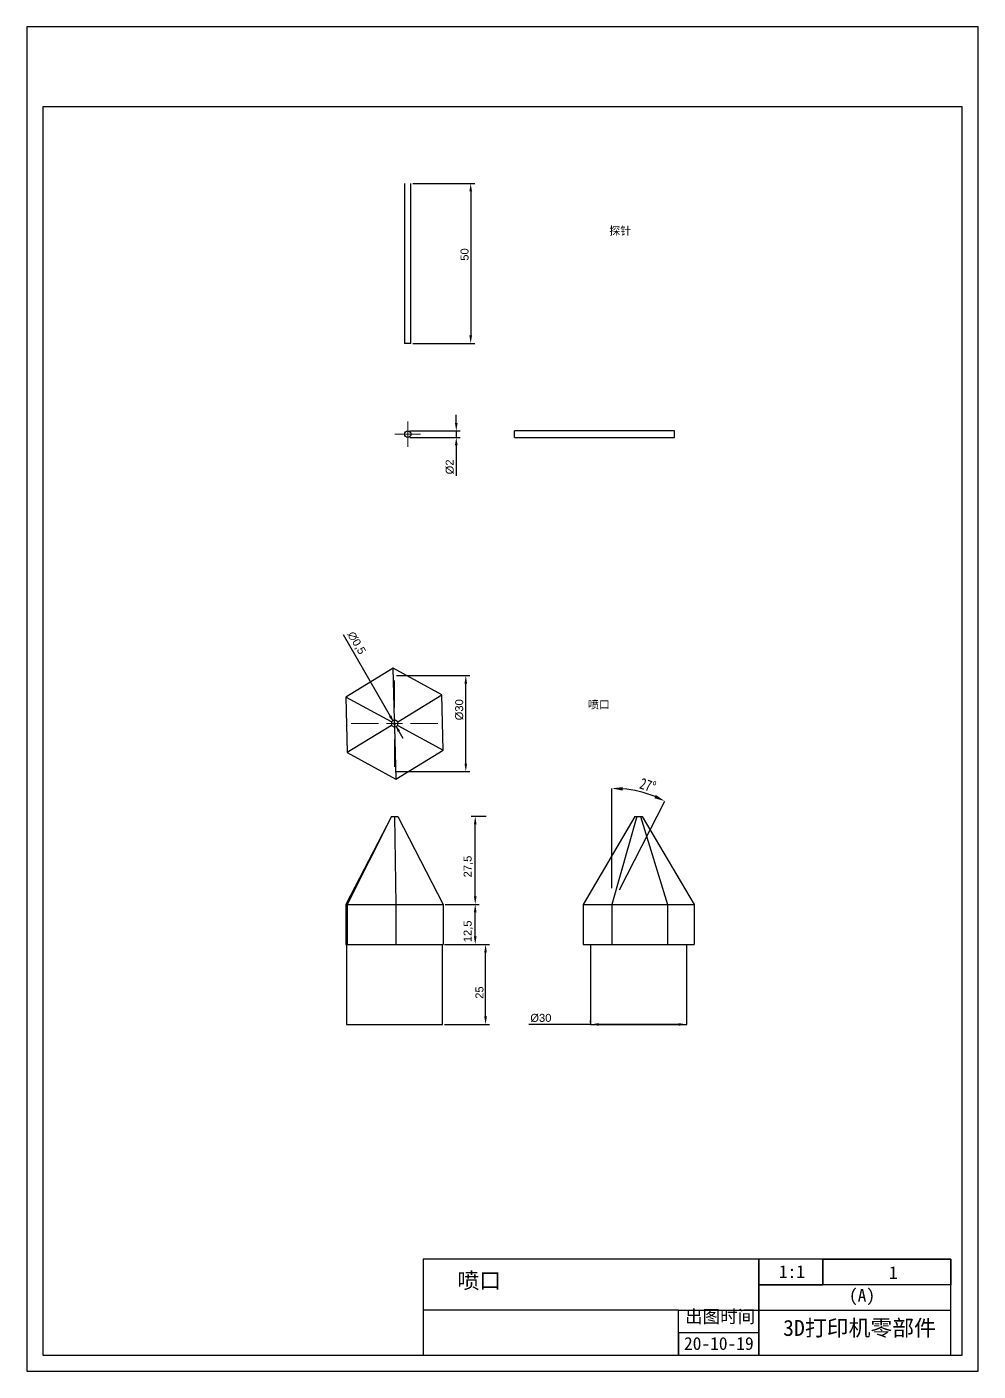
# Model space of a CAD drawing. Header units: millimetres. Extents: x -9 to 2385, y -1365 to 512.
# Drawn here: x 189 to 486, y -1355.9 to -935.9 of the extents above; entities that cross this region are included whole.
import ezdxf

# ---------------------------------------------------------------- set-up
doc = ezdxf.new("R2010")
doc.units = ezdxf.units.MM
doc.styles.add('SLDTEXTSTYLE0', font='TXT', dxfattribs={"width": 0.75})
doc.styles.get("Standard").update_dxf_attribs({"font": 'arial.ttf'})
doc.dimstyles.new('ISO-25', dxfattribs={"dimtxt": 2.5, "dimasz": 2.5, "dimexe": 1.25, "dimexo": 0.625, "dimtad": 1, "dimtxsty": 'Standard', "dimcen": 2.5, "dimclrd": 1, "dimclre": 1, "dimclrt": 1, "dimadec": 0, "dimazin": 0, "dimtfac": 1, "dimtmove": 0, "dimatfit": 3, "dimfxl": 1, "dimtfillclr": 1, "dimarcsym": 0})
doc.dimstyles.new('SLDDIMSTYLE5', dxfattribs={"dimtxt": 3.5, "dimasz": 3.302, "dimexe": 0, "dimexo": 0.0625, "dimgap": 0.875, "dimtad": 1, "dimlfac": 5, "dimrnd": 1e-09, "dimzin": 12, "dimdsep": 46, "dimtxsty": 'SLDTEXTSTYLE0', "dimsah": 1, "dimcen": 0, "dimadec": 0, "dimazin": 3, "dimtfac": 1, "dimtofl": 0, "dimtmove": 0, "dimatfit": 3, "dimfxl": 1, "dimfrac": 2, "dimtolj": 1, "dimtzin": 12, "dimarcsym": 0})

# ---------------------------------------------------------------- blocks, each defined once
blk = doc.blocks.new('*D458')
at = {"color": 1, "linetype": 'Continuous', "lineweight": -2, "transparency": 16777216}
for p, q in [((323.11, -1059.7), (323.11, -1057.2)), ((308.58, -1062.2), (324.36, -1062.2)), ((323.11, -1062.2), (323.11, -1064.2)), ((308.58, -1064.2), (324.36, -1064.2)), ((323.11, -1066.7), (323.11, -1076.22))]:
    blk.add_line(p, q, dxfattribs=at)
at = {"color": 1, "linetype": 'Continuous', "transparency": 16777216}
for points in [[(322.7, -1059.7), (323.53, -1059.7), (323.11, -1062.2)], [(322.7, -1066.7), (323.53, -1066.7), (323.11, -1064.2)]]:
    blk.add_solid(points, dxfattribs=at)
at = {"layer": 'Defpoints', "color": 0, "linetype": 'Continuous', "transparency": 16777216}
for p in [(307.96, -1062.2), (323.11, -1062.2), (307.96, -1064.2)]:
    blk.add_point(p, dxfattribs=at)
at = {"color": 1, "linetype": 'Continuous', "lineweight": 18, "transparency": 16777216, "insert": (319.8, -1073.43), "char_height": 2.5, "attachment_point": 2, "rotation": 90}
blk.add_mtext('%%c2', dxfattribs=at)
blk = doc.blocks.new('SW_CENTERMARKSYMBOL_4')
at = {"color": 0, "linetype": 'Continuous', "lineweight": 0}
for p, q in [((-2.5, 0), (-4, 0)), ((0, 0), (-2.5, 0)), ((0, 2.5), (0, 4)), ((0, 0), (0, 2.5)), ((0, 0), (0, -2.5)), ((0, 0), (2.5, 0)), ((2.5, 0), (4, 0)), ((0, -2.5), (0, -4))]:
    blk.add_line(p, q, dxfattribs=at)
blk = doc.blocks.new('*D459')
at = {"color": 1, "linetype": 'Continuous', "lineweight": -2, "transparency": 16777216}
for p, q in [((309.58, -984.87), (328.87, -984.87)), ((327.62, -987.37), (327.62, -1032.37)), ((309.58, -1034.87), (328.87, -1034.87))]:
    blk.add_line(p, q, dxfattribs=at)
at = {"color": 1, "linetype": 'Continuous', "transparency": 16777216}
for points in [[(327.2, -987.37), (328.03, -987.37), (327.62, -984.87)], [(327.2, -1032.37), (328.03, -1032.37), (327.62, -1034.87)]]:
    blk.add_solid(points, dxfattribs=at)
at = {"layer": 'Defpoints', "color": 0, "linetype": 'Continuous', "transparency": 16777216}
for p in [(308.96, -984.87), (308.96, -1034.87), (327.62, -1034.87)]:
    blk.add_point(p, dxfattribs=at)
at = {"color": 1, "linetype": 'Continuous', "lineweight": 18, "transparency": 16777216, "insert": (324.44, -1007.07), "char_height": 2.5, "attachment_point": 2, "rotation": 90}
blk.add_mtext('50', dxfattribs=at)
blk = doc.blocks.new('*D460')
at = {"color": 1, "linetype": 'Continuous', "lineweight": -2, "transparency": 16777216}
for p, q in [((319.46, -1222.63), (333.51, -1222.63)), ((332.26, -1245.13), (332.26, -1225.13)), ((319.46, -1247.63), (333.51, -1247.63))]:
    blk.add_line(p, q, dxfattribs=at)
at = {"color": 1, "linetype": 'Continuous', "transparency": 16777216}
for points in [[(331.85, -1225.13), (332.68, -1225.13), (332.26, -1222.63)], [(331.85, -1245.13), (332.68, -1245.13), (332.26, -1247.63)]]:
    blk.add_solid(points, dxfattribs=at)
at = {"layer": 'Defpoints', "color": 0, "linetype": 'Continuous', "transparency": 16777216}
for p in [(318.84, -1222.63), (332.26, -1222.63), (318.84, -1247.63)]:
    blk.add_point(p, dxfattribs=at)
at = {"color": 1, "linetype": 'Continuous', "lineweight": 18, "transparency": 16777216, "insert": (329.09, -1237.68), "char_height": 2.5, "attachment_point": 2, "rotation": 90}
blk.add_mtext('25', dxfattribs=at)
blk = doc.blocks.new('*D461')
at = {"color": 1, "linetype": 'Continuous', "lineweight": -2, "transparency": 16777216}
for p, q in [((319.66, -1210.13), (330.28, -1210.13)), ((329.03, -1220.13), (329.03, -1212.63)), ((319.66, -1222.63), (330.28, -1222.63))]:
    blk.add_line(p, q, dxfattribs=at)
at = {"color": 1, "linetype": 'Continuous', "transparency": 16777216}
for points in [[(328.61, -1212.63), (329.45, -1212.63), (329.03, -1210.13)], [(328.61, -1220.13), (329.45, -1220.13), (329.03, -1222.63)]]:
    blk.add_solid(points, dxfattribs=at)
at = {"layer": 'Defpoints', "color": 0, "linetype": 'Continuous', "transparency": 16777216}
for p in [(319.03, -1210.13), (329.03, -1210.13), (319.03, -1222.63)]:
    blk.add_point(p, dxfattribs=at)
at = {"color": 1, "linetype": 'Continuous', "lineweight": 18, "transparency": 16777216, "insert": (325.4, -1218.55), "char_height": 2.5, "attachment_point": 2, "rotation": 90}
blk.add_mtext('12,5', dxfattribs=at)
blk = doc.blocks.new('*D462')
at = {"color": 1, "linetype": 'Continuous', "lineweight": -2, "transparency": 16777216}
for p, q in [((332.42, -1182.63), (327.78, -1182.63)), ((329.03, -1207.63), (329.03, -1185.13)), ((319.66, -1210.13), (330.28, -1210.13))]:
    blk.add_line(p, q, dxfattribs=at)
at = {"color": 1, "linetype": 'Continuous', "transparency": 16777216}
for points in [[(328.61, -1185.13), (329.45, -1185.13), (329.03, -1182.63)], [(328.61, -1207.63), (329.45, -1207.63), (329.03, -1210.13)]]:
    blk.add_solid(points, dxfattribs=at)
at = {"layer": 'Defpoints', "color": 0, "linetype": 'Continuous', "transparency": 16777216}
for p in [(329.03, -1182.63), (333.04, -1182.63), (319.03, -1210.13)]:
    blk.add_point(p, dxfattribs=at)
at = {"color": 1, "linetype": 'Continuous', "lineweight": 18, "transparency": 16777216, "insert": (325.4, -1198.29), "char_height": 2.5, "attachment_point": 2, "rotation": 90}
blk.add_mtext('27,5', dxfattribs=at)
blk = doc.blocks.new('*D463')
at = {"color": 1, "linetype": 'Continuous', "lineweight": -2, "transparency": 16777216}
for p, q in [((304.46, -1138.64), (327.34, -1138.64)), ((326.09, -1166.14), (326.09, -1141.14)), ((304.46, -1168.64), (327.34, -1168.64))]:
    blk.add_line(p, q, dxfattribs=at)
at = {"color": 1, "linetype": 'Continuous', "transparency": 16777216}
for points in [[(325.67, -1141.14), (326.5, -1141.14), (326.09, -1138.64)], [(325.67, -1166.14), (326.5, -1166.14), (326.09, -1168.64)]]:
    blk.add_solid(points, dxfattribs=at)
at = {"layer": 'Defpoints', "color": 0, "linetype": 'Continuous', "transparency": 16777216}
for p in [(303.84, -1138.64), (326.09, -1138.64), (303.84, -1168.64)]:
    blk.add_point(p, dxfattribs=at)
at = {"color": 1, "linetype": 'Continuous', "lineweight": 18, "transparency": 16777216, "insert": (322.77, -1149.32), "char_height": 2.5, "attachment_point": 2, "rotation": 90}
blk.add_mtext('%%c30', dxfattribs=at)
blk = doc.blocks.new('*D464')
at = {"color": 1, "linetype": 'Continuous', "lineweight": -2, "transparency": 16777216}
for p, q in [((287.76, -1125.79), (302.46, -1151.26)), ((303.96, -1153.86), (303.71, -1153.42)), ((305.21, -1156.02), (306.46, -1158.19))]:
    blk.add_line(p, q, dxfattribs=at)
at = {"color": 1, "linetype": 'Continuous', "transparency": 16777216}
for points in [[(302.82, -1151.05), (302.1, -1151.47), (303.71, -1153.42)], [(305.57, -1155.81), (304.85, -1156.23), (303.96, -1153.86)]]:
    blk.add_solid(points, dxfattribs=at)
at = {"layer": 'Defpoints', "color": 0, "linetype": 'Continuous', "transparency": 16777216}
for p in [(303.71, -1153.42), (303.96, -1153.86)]:
    blk.add_point(p, dxfattribs=at)
at = {"color": 1, "linetype": 'Continuous', "lineweight": 18, "transparency": 16777216, "insert": (291.29, -1124.48), "char_height": 2.5, "attachment_point": 1, "rotation": 300}
blk.add_mtext('∅0,5', dxfattribs=at)
blk = doc.blocks.new('SW_CENTERMARKSYMBOL_0')
at = {"color": 0, "linetype": 'Continuous', "lineweight": 0}
for p, q in [((0, 5), (0, 13.5)), ((-5, 0), (-13.5, 0)), ((0, 0), (-2.5, 0)), ((0, 0), (0, 2.5)), ((0, 0), (0, -2.5)), ((0, 0), (2.5, 0)), ((5, 0), (13.5, 0)), ((0, -5), (0, -13.5))]:
    blk.add_line(p, q, dxfattribs=at)
blk = doc.blocks.new('*D465')
at = {"color": 1, "linetype": 'Continuous', "lineweight": -2, "transparency": 16777216}
for p, q in [((365.05, -1247.01), (365.05, -1246.38)), ((395.05, -1247.01), (395.05, -1246.38)), ((365.05, -1247.63), (345.76, -1247.63)), ((392.55, -1247.63), (367.55, -1247.63))]:
    blk.add_line(p, q, dxfattribs=at)
at = {"color": 1, "linetype": 'Continuous', "transparency": 16777216}
for points in [[(367.55, -1247.22), (367.55, -1248.05), (365.05, -1247.63)], [(392.55, -1247.22), (392.55, -1248.05), (395.05, -1247.63)]]:
    blk.add_solid(points, dxfattribs=at)
at = {"layer": 'Defpoints', "color": 0, "linetype": 'Continuous', "transparency": 16777216}
for p in [(365.05, -1247.63), (365.05, -1247.63), (395.05, -1247.63)]:
    blk.add_point(p, dxfattribs=at)
at = {"color": 1, "linetype": 'Continuous', "lineweight": 18, "transparency": 16777216, "insert": (349.53, -1244.32), "char_height": 2.5, "attachment_point": 2}
blk.add_mtext('%%c30', dxfattribs=at)
blk = doc.blocks.new('*D466')
at = {"color": 0, "linetype": 'Continuous', "lineweight": -2, "transparency": 16777216}
for p, q in [((371.73, -1205.07), (371.73, -1173.87)), ((374.03, -1205.62), (388.2, -1177.82))]:
    blk.add_line(p, q, dxfattribs=at)
blk.add_arc((371.73, -1210.13), 36.27, 68.2191, 84.7818, dxfattribs=at)
at = {"color": 0, "linetype": 'Continuous', "transparency": 16777216}
for points in [[(375.01, -1174.57), (375.06, -1173.47), (371.73, -1173.87)], [(385.42, -1175.95), (384.96, -1176.96), (388.2, -1177.82)]]:
    blk.add_solid(points, dxfattribs=at)
at = {"layer": 'Defpoints', "color": 0, "linetype": 'Continuous', "transparency": 16777216}
for p in [(377.41, -1174.31), (371.73, -1205.13), (374, -1205.68), (371.73, -1210.13), (371.73, -1210.13)]:
    blk.add_point(p, dxfattribs=at)
at = {"color": 0, "linetype": 'Continuous', "lineweight": 18, "transparency": 16777216, "insert": (381.14, -1170.48), "char_height": 3.5, "attachment_point": 1, "rotation": 342.3427, "style": 'SLDTEXTSTYLE0'}
blk.add_mtext('\\A1;27°', dxfattribs=at)

msp = doc.modelspace()

# ---------------------------------------------------------------- linework, layer by layer
at = {"color": 7, "linetype": 'Continuous', "lineweight": 25}
for p, q in [((306.9551, -984.8701), (306.9551, -1034.8701)), ((308.9551, -1034.8701), (308.9551, -984.8701)), ((308.9551, -1034.8701), (306.9551, -1034.8701)), ((391.2508, -1062.2034), (341.2508, -1062.2034)), ((341.2508, -1063.2034), (341.2508, -1062.2034)), ((391.2508, -1063.2034), (391.2508, -1062.2034)), ((341.2508, -1064.2034), (341.2508, -1063.2034)), ((341.2508, -1064.2034), (391.2508, -1064.2034)), ((391.2508, -1064.2034), (391.2508, -1063.2034)), ((303.4479, -1136.3249), (288.6473, -1145.3217)), ((303.8133, -1152.5004), (303.4479, -1136.3249)), ((318.6396, -1144.6442), (303.4479, -1136.3249)), ((302.8383, -1153.093), (288.6473, -1145.3217)), ((288.6473, -1145.3217), (289.0384, -1162.6378)), ((304.8139, -1153.0483), (318.6396, -1144.6442)), ((319.0308, -1161.9603), (318.6396, -1144.6442)), ((302.8641, -1154.2336), (289.0384, -1162.6378)), ((303.8133, -1152.5004), (302.8383, -1153.093)), ((302.8383, -1153.093), (302.8641, -1154.2336)), ((302.8641, -1154.2336), (303.8648, -1154.7816)), ((304.8139, -1153.0483), (303.8133, -1152.5004)), ((303.8648, -1154.7816), (304.8397, -1154.189)), ((303.8648, -1154.7816), (304.2302, -1170.9571)), ((304.8397, -1154.189), (304.8139, -1153.0483)), ((304.8397, -1154.189), (319.0308, -1161.9603)), ((289.0384, -1162.6378), (304.2302, -1170.9571)), ((304.2302, -1170.9571), (319.0308, -1161.9603)), ((302.8383, -1182.634), (288.6473, -1210.134)), ((302.8641, -1182.634), (289.0384, -1210.134)), ((302.8383, -1182.634), (302.8641, -1182.634)), ((302.8641, -1182.634), (303.8648, -1182.634)), ((303.8648, -1182.634), (304.2302, -1210.134)), ((303.8648, -1182.634), (304.8397, -1182.634)), ((304.8397, -1182.634), (319.0308, -1210.134)), ((378.9106, -1182.634), (362.7352, -1210.134)), ((379.5033, -1182.634), (371.732, -1210.134)), ((378.9106, -1182.634), (379.5033, -1182.634)), ((379.5033, -1182.634), (380.6439, -1182.634)), ((380.6439, -1182.634), (389.0481, -1210.134)), ((380.6439, -1182.634), (381.1919, -1182.634)), ((381.1919, -1182.634), (397.3673, -1210.134)), ((288.6473, -1210.134), (288.6473, -1222.634)), ((288.6473, -1210.134), (289.0384, -1210.134)), ((289.0384, -1210.134), (304.2302, -1210.134)), ((289.0384, -1210.134), (289.0384, -1222.634)), ((304.2302, -1210.134), (319.0308, -1210.134)), ((304.2302, -1210.134), (304.2302, -1222.634)), ((319.0308, -1210.134), (319.0308, -1222.634)), ((362.7352, -1210.134), (371.732, -1210.134)), ((362.7352, -1210.134), (362.7352, -1222.634)), ((371.732, -1210.134), (371.732, -1222.634)), ((371.732, -1210.134), (389.0481, -1210.134)), ((389.0481, -1210.134), (389.0481, -1222.634)), ((389.0481, -1210.134), (397.3673, -1210.134)), ((397.3673, -1210.134), (397.3673, -1222.634)), ((288.6473, -1222.634), (288.8429, -1222.634)), ((288.839, -1222.634), (288.839, -1247.634)), ((288.8429, -1222.634), (289.0384, -1222.634)), ((289.0384, -1222.634), (296.6343, -1222.634)), ((296.6343, -1222.634), (304.2302, -1222.634)), ((304.2302, -1222.634), (311.6305, -1222.634)), ((311.6305, -1222.634), (319.0308, -1222.634)), ((318.839, -1247.634), (318.839, -1222.634)), ((362.7352, -1222.634), (367.2336, -1222.634)), ((365.0513, -1222.634), (365.0513, -1247.634)), ((367.2336, -1222.634), (371.732, -1222.634)), ((371.732, -1222.634), (380.39, -1222.634)), ((380.39, -1222.634), (389.0481, -1222.634)), ((389.0481, -1222.634), (393.2077, -1222.634)), ((393.2077, -1222.634), (397.3673, -1222.634)), ((395.0513, -1247.634), (395.0513, -1222.634)), ((288.839, -1247.634), (303.839, -1247.634)), ((303.839, -1247.634), (318.839, -1247.634)), ((365.0513, -1247.634), (395.0513, -1247.634))]:
    msp.add_line(p, q, dxfattribs=at)
for p, q in [((312.8134, -1320.9457, 420), (312.8134, -1350.9457, 420)), ((337.5451, -1320.9457, 420), (312.8134, -1320.9457, 420)), ((437.5451, -1320.9457, 420), (337.5451, -1320.9457, 420)), ((417.5451, -1350.9457, 420), (417.5451, -1320.9457, 420)), ((417.5451, -1320.9457, 420), (417.5451, -1328.9457, 420)), ((437.5451, -1328.9457, 420), (437.5451, -1320.9457, 420)), ((437.5451, -1328.9457, 420), (437.5451, -1320.9457, 420)), ((437.5451, -1320.9457, 420), (477.5451, -1320.9457, 420)), ((477.5451, -1320.9457, 420), (437.5451, -1320.9457, 420)), ((437.5451, -1320.9457, 420), (437.5451, -1328.9457, 420)), ((477.5451, -1350.9457, 420), (477.5451, -1320.9457, 420)), ((477.5451, -1320.9457, 420), (477.5451, -1328.9457, 420)), ((417.5451, -1328.9457, 420), (437.5451, -1328.9457, 420)), ((437.5451, -1328.9457, 420), (417.5451, -1328.9457, 420)), ((417.5451, -1328.9457, 420), (417.5451, -1350.9457, 420)), ((477.5451, -1328.9457, 420), (437.5451, -1328.9457, 420)), ((392.5451, -1336.9457, 420), (312.8134, -1336.9457, 420)), ((392.5451, -1350.9457, 420), (392.5451, -1336.9457, 420)), ((392.5451, -1336.9457, 420), (417.5451, -1336.9457, 420)), ((417.5451, -1350.9457, 420), (417.5451, -1336.9457, 420)), ((417.5451, -1336.9457, 420), (477.5451, -1336.9457, 420)), ((417.5451, -1343.9457, 420), (392.5451, -1343.9457, 420)), ((392.5451, -1343.9457, 420), (392.5451, -1350.9457, 420)), ((337.5451, -1350.9457, 420), (352.5451, -1350.9457, 420)), ((352.5451, -1350.9457, 420), (392.5451, -1350.9457, 420)), ((392.5451, -1350.9457, 420), (417.5451, -1350.9457, 420))]:
    msp.add_line(p, q)
for points in [[(189.0451, -935.9457), (189.0451, -1355.9457), (486.0451, -1355.9457), (486.0451, -935.9457)], [(194.0451, -960.9457), (194.0451, -1350.9457), (481.0451, -1350.9457), (481.0451, -960.9457)]]:
    msp.add_lwpolyline(points, close=True)
for centre, radius in [((307.9551, -1063.2034), 1), ((303.839, -1153.641), 0.25)]:
    msp.add_circle(centre, radius, dxfattribs=at)

# ---------------------------------------------------------------- block references
at = {"color": 7, "linetype": 'Continuous', "lineweight": 0}
for name, p in [('SW_CENTERMARKSYMBOL_4', (307.9551, -1063.2034)), ('SW_CENTERMARKSYMBOL_0', (303.839, -1153.641))]:
    msp.add_blockref(name, p, dxfattribs=at)

# ---------------------------------------------------------------- texts
at = {"char_height": 2.5, "attachment_point": 1}
for s, insert in [('{\\fSimSun|b0|i0|c134|p2;探针}', (370.8967, -998.4283)), ('{\\fSimSun|b0|i0|c134|p2;喷口}', (364.2403, -1146.4408))]:
    msp.add_mtext_dynamic_manual_height_columns(s, width=39.865692, gutter_width=12.5, heights=[0], dxfattribs=dict(at, insert=insert))
at = {"insert": (423.838, -1322.849, 420), "char_height": 4, "width": 9.189944, "attachment_point": 1}
msp.add_mtext('{\\fSimSun|b0|i0|c134|p2;1:1}', dxfattribs=at)
at = {"attachment_point": 1}
for s, insert, char_height in [('{\\fSimSun|b0|i0|c134|p2;喷口}', (323.4725, -1325.1357, 620.1756), 5), ('{\\fSimSun|b0|i0|c134|p2;1}', (458.2191, -1323.1497, 420), 4), ('{\\fSimSun|b0|i0|c134|p2;(A)}', (445.7202, -1330.2809, 420), 4), ('{\\fSimSun|b0|i0|c134|p2;出图时间}', (394.5827, -1336.8901, 1260), 4), ('{\\fSimSun|b0|i0|c0|p2;3D\\fSimSun|b0|i0|c134|p2;打印机零部件}', (425.1536, -1339.9487), 5), ('{\\fSimSun|b0|i0|c134|p2;20-10-19}', (394.2099, -1345.3104), 4)]:
    msp.add_mtext(s, dxfattribs=dict(at, insert=insert, char_height=char_height))

# ---------------------------------------------------------------- dimensions: what is measured, and where the dimension line sits
at = {"color": 7, "linetype": 'Continuous', "lineweight": 18}
for base, p1, p2, picture, middle in [((327.6162, -1034.8701), (308.9551, -984.8701), (308.9551, -1034.8701), '*D459', (327.6162, -1007.0692)), ((329.0308, -1182.634), (319.0308, -1210.134), (333.0427, -1182.634), '*D462', (329.0308, -1198.2937)), ((329.0308, -1210.134), (319.0308, -1222.634), (319.0308, -1210.134), '*D461', (329.0308, -1218.5484)), ((332.263, -1222.634), (318.839, -1247.634), (318.839, -1222.634), '*D460', (332.263, -1237.6803))]:
    dim = msp.add_linear_dim(base=base, p1=p1, p2=p2, angle=90, dimstyle='ISO-25', dxfattribs=at)
    dim.commit()
    dim.dimension.update_dxf_attribs({"geometry": picture, "text_midpoint": middle, "dimtype": 160})
for base, p1, p2, picture, middle in [((323.1137, -1062.2034), (307.9551, -1064.2034), (307.9551, -1062.2034), '*D458', (323.1137, -1073.4324)), ((326.0865, -1138.641), (303.839, -1168.641), (303.839, -1138.641), '*D463', (326.0865, -1149.3195))]:
    dim = msp.add_linear_dim(base=base, p1=p1, p2=p2, angle=90, text='%%c<>', dimstyle='ISO-25', dxfattribs=at)
    dim.commit()
    dim.dimension.update_dxf_attribs({"geometry": picture, "text_midpoint": middle, "dimtype": 160})
dim = msp.add_diameter_dim_2p(p1=(303.964, -1153.8575), p2=(303.714, -1153.4245), dimstyle='ISO-25', dxfattribs=at)
dim.commit()
dim.dimension.update_dxf_attribs({"geometry": '*D464', "text_midpoint": (289.8963, -1129.4915), "dimtype": 163})
dim = msp.add_angular_dim_2l(base=(377.4054, -1174.3121), line1=((371.732, -1205.134), (371.732, -1210.134)), line2=((374.0018, -1205.6789), (371.732, -1210.134)), dimstyle='SLDDIMSTYLE5', dxfattribs=at)
dim.commit()
dim.dimension.update_dxf_attribs({"geometry": '*D466', "text_midpoint": (382.733, -1175.5743), "dimtype": 162})
dim = msp.add_linear_dim(base=(365.0513, -1247.634), p1=(395.0513, -1247.634), p2=(365.0513, -1247.634), text='%%c<>', dimstyle='ISO-25', dxfattribs=at)
dim.commit()
dim.dimension.update_dxf_attribs({"geometry": '*D465', "text_midpoint": (349.533, -1247.634), "dimtype": 160})

doc.saveas('drawing.dxf')
